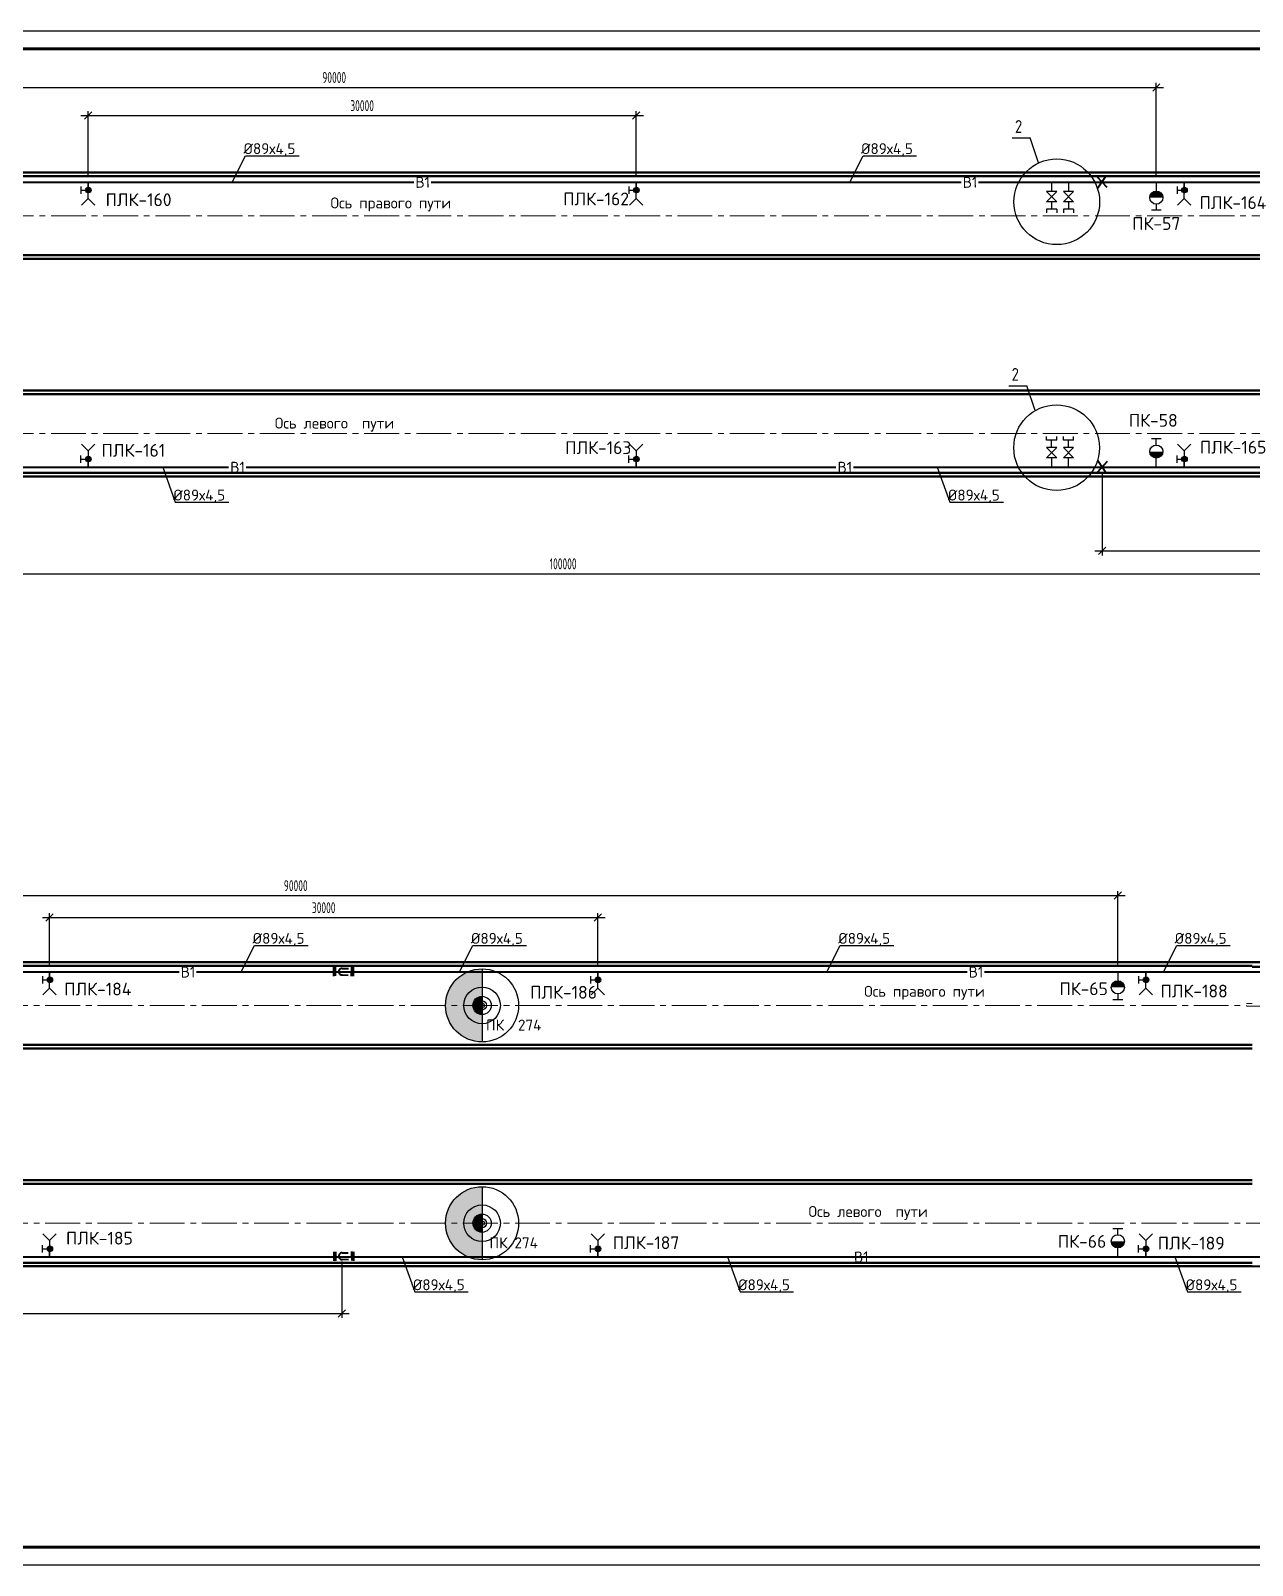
# Paper-space layout 'л2-л8' of a CAD drawing. Header units: millimetres. Extents: x 10032 to 18918, y -3051 to 627.
# Drawn here: x 10643.6 to 10977.9, y -3050.7 to -2630.7 of the extents above; entities that cross this region are included whole.
import ezdxf

# ---------------------------------------------------------------- set-up
doc = ezdxf.new("R2010")
doc.units = ezdxf.units.MM
doc.header["$LTSCALE"] = 0.5
doc.linetypes.add('CENTER2', pattern=[28.575, 19.05, -3.175, 3.175, -3.175])
for name, color, linetype in [('0 @ 1', 7, 'Continuous'), ('1_NADPIS', 7, 'Continuous'), ('3_Текст', 7, 'Continuous'), ('FORMAT', 7, 'Continuous'), ('ВК_надписи', 7, 'Continuous'), ('ВК_сети', 4, 'Continuous'), ('ГТ_ПК', 2, 'Continuous'), ('ГТ_ПК @ 0.25', 2, 'Continuous'), ('ГТ_ПК @ 0.5', 2, 'Continuous'), ('ГТ_ПК @ 1', 2, 'Continuous'), ('ГТ_ПК @ 2', 2, 'Continuous'), ('ГТ_ПК @ 4', 2, 'Continuous')]:
    doc.layers.add(name, color=color, linetype=linetype)
for name, color, linetype, lineweight in [('1_PK500', 5, 'Continuous', 35), ('А_Конструкции', 4, 'Continuous', 50), ('АР_Оси', 242, 'CENTER2', 18)]:
    doc.layers.add(name, color=color, linetype=linetype, lineweight=lineweight)
doc.styles.add('RS-3-08', font='romans.shx', dxfattribs={"width": 0.8, "height": 3})
doc.styles.add('RS-30-06', font='romans.shx', dxfattribs={"width": 0.6, "height": 3})
doc.styles.add('Стандарт ММП', font='isocpeur.ttf')
doc.dimstyles.new('M200$0', dxfattribs={"dimscale": 0, "dimtxt": 3, "dimasz": 2, "dimexe": 1.2, "dimexo": 1.5, "dimgap": 1.2, "dimtad": 1, "dimdec": 0, "dimlfac": 200, "dimrnd": 1, "dimzin": 0, "dimdsep": 46, "dimtxsty": 'RS-30-06', "dimblk1": 'OBLIQUE', "dimblk2": 'OBLIQUE', "dimsah": 1, "dimcen": 2.5, "dimdle": 2, "dimclrt": 9, "dimadec": 0, "dimazin": 0, "dimtfac": 1, "dimtdec": 0, "dimtmove": 2, "dimatfit": 3, "dimldrblk": 'OBLIQUE', "dimfxl": 1.2, "dimtolj": 1, "dimtzin": 0, "dimarcsym": 0})

# ---------------------------------------------------------------- blocks, each defined once
blk = doc.blocks.new('ПК')
at = {"layer": 'ГТ_ПК'}
blk.add_hatch(color=0, dxfattribs=at).paths.add_polyline_path([(0, -2.5, 0.414214), (2.5, 0, 0.414214), (0, 2.5)])
at = {"layer": 'ГТ_ПК', "color": 0}
blk.add_line((0, -2.5), (0, 2.5), dxfattribs=at)
blk.add_circle((0, 0), 2.5, dxfattribs=at)
blk = doc.blocks.new('*U518')
at = {"layer": 'ГТ_ПК @ 0.25', "extrusion": (9.32183e-09, 7.72587e-22, 1), "xscale": 0.2500000000000059, "yscale": 0.2500000000000053, "zscale": 0.2500000000000053, "rotation": 180}
blk.add_blockref('ПК', (10767.13, -2897.44, 0), dxfattribs=at)
at = {"layer": 'ГТ_ПК @ 0.5', "extrusion": (9.32183e-09, 7.72587e-22, 1), "xscale": 0.5000000000000185, "yscale": 0.5000000000000173, "zscale": 0.5000000000000173, "rotation": 180}
blk.add_blockref('ПК', (10767.13, -2897.44, 0), dxfattribs=at)
at = {"layer": 'ГТ_ПК @ 1', "extrusion": (9.32183e-09, 7.72587e-22, 1), "rotation": 179.9999999999641}
blk.add_blockref('ПК', (10767.13, -2897.44, 0), dxfattribs=at)
at = {"layer": 'ГТ_ПК @ 2', "extrusion": (9.32183e-09, 7.72587e-22, 1), "xscale": 2.000000000000074, "yscale": 2.000000000000069, "zscale": 2.000000000000069, "rotation": 180}
blk.add_blockref('ПК', (10767.13, -2897.44, 0), dxfattribs=at)
at = {"layer": 'ГТ_ПК @ 4', "extrusion": (9.32183e-09, 7.72587e-22, 1), "xscale": 4.000000000000095, "yscale": 4.000000000000085, "zscale": 4.000000000000085, "rotation": 180}
blk.add_blockref('ПК', (10767.13, -2897.44, 0), dxfattribs=at)
blk = doc.blocks.new('*U520')
at = {"layer": 'ГТ_ПК @ 0.25', "extrusion": (9.32183e-09, 7.72587e-22, 1), "xscale": 0.2500000000000059, "yscale": 0.2500000000000053, "zscale": 0.2500000000000053, "rotation": 180}
blk.add_blockref('ПК', (10767.13, -2957.04, 0), dxfattribs=at)
at = {"layer": 'ГТ_ПК @ 0.5', "extrusion": (9.32183e-09, 7.72587e-22, 1), "xscale": 0.5000000000000185, "yscale": 0.5000000000000173, "zscale": 0.5000000000000173, "rotation": 180}
blk.add_blockref('ПК', (10767.13, -2957.04, 0), dxfattribs=at)
at = {"layer": 'ГТ_ПК @ 1', "extrusion": (9.32183e-09, 7.72587e-22, 1), "rotation": 179.9999999999641}
blk.add_blockref('ПК', (10767.13, -2957.04, 0), dxfattribs=at)
at = {"layer": 'ГТ_ПК @ 2', "extrusion": (9.32183e-09, 7.72587e-22, 1), "xscale": 2.000000000000074, "yscale": 2.000000000000069, "zscale": 2.000000000000069, "rotation": 180}
blk.add_blockref('ПК', (10767.13, -2957.04, 0), dxfattribs=at)
at = {"layer": 'ГТ_ПК @ 4', "extrusion": (9.32183e-09, 7.72587e-22, 1), "xscale": 4.000000000000095, "yscale": 4.000000000000085, "zscale": 4.000000000000085, "rotation": 180}
blk.add_blockref('ПК', (10767.13, -2957.04, 0), dxfattribs=at)
blk = doc.blocks.new('*U441')
at = {"layer": 'FORMAT', "color": 7, "lineweight": 25}
blk.add_lwpolyline([(0, 0), (0, 420), (2080, 420), (2080, 0), (0, 0)], dxfattribs=at)
at = {"layer": 'FORMAT', "color": 7, "lineweight": 60}
blk.add_lwpolyline([(20, 5), (20, 415), (2075, 415), (2075, 5), (20, 5)], dxfattribs=at)
blk = doc.blocks.new('_Oblique')
at = {"linetype": 'ByBlock', "lineweight": 30}
blk.add_line((-0.5, -0.5), (0.5, 0.5), dxfattribs=at)
blk = doc.blocks.new('*D148')
at = {"color": 0, "lineweight": -2}
for p, q in [((10501.65, -2670.62), (10501.65, -2644.98)), ((10951.65, -2670.62), (10951.65, -2644.98)), ((10499.65, -2646.18), (10953.65, -2646.18))]:
    blk.add_line(p, q, dxfattribs=at)
at = {"layer": 'Defpoints', "color": 0, "linetype": 'Continuous', "lineweight": 30}
for p in [(10951.65, -2646.18), (10501.65, -2672.12, 0), (10951.65, -2672.12, 0)]:
    blk.add_point(p, dxfattribs=at)
at = {"color": 0, "linetype": 'Continuous', "lineweight": -2, "xscale": 2, "yscale": 2, "zscale": 2, "rotation": 180}
blk.add_blockref('_Oblique', (10501.65, -2646.18), dxfattribs=at)
at = {"color": 0, "linetype": 'Continuous', "lineweight": -2, "xscale": 2, "yscale": 2, "zscale": 2}
blk.add_blockref('_Oblique', (10951.65, -2646.18), dxfattribs=at)
at = {"color": 9, "linetype": 'Continuous', "lineweight": 30, "insert": (10726.65, -2643.48), "char_height": 3, "attachment_point": 5, "style": 'RS-30-06'}
blk.add_mtext('\\A1;90000', dxfattribs=at)
blk = doc.blocks.new('*D149')
at = {"color": 0, "lineweight": -2}
for p, q in [((10657.3, -2653.88), (10811.3, -2653.88)), ((10659.3, -2670.62), (10659.3, -2652.68)), ((10809.3, -2670.62), (10809.3, -2652.68))]:
    blk.add_line(p, q, dxfattribs=at)
at = {"layer": 'Defpoints', "color": 0, "linetype": 'Continuous', "lineweight": 30}
for p in [(10809.3, -2653.88), (10659.3, -2672.12), (10809.3, -2672.12)]:
    blk.add_point(p, dxfattribs=at)
at = {"color": 0, "linetype": 'Continuous', "lineweight": -2, "xscale": 2, "yscale": 2, "zscale": 2, "rotation": 180}
blk.add_blockref('_Oblique', (10659.3, -2653.88), dxfattribs=at)
at = {"color": 0, "linetype": 'Continuous', "lineweight": -2, "xscale": 2, "yscale": 2, "zscale": 2}
blk.add_blockref('_Oblique', (10809.3, -2653.88), dxfattribs=at)
at = {"color": 9, "linetype": 'Continuous', "lineweight": 30, "insert": (10734.3, -2651.18), "char_height": 3, "attachment_point": 5, "style": 'RS-30-06'}
blk.add_mtext('\\A1;30000', dxfattribs=at)
blk = doc.blocks.new('*D150')
at = {"color": 0, "lineweight": -2}
for p, q in [((10539.3, -2751.66), (10539.3, -2780.48)), ((11039.3, -2751.66), (11039.3, -2780.48)), ((10537.3, -2779.28), (11041.3, -2779.28))]:
    blk.add_line(p, q, dxfattribs=at)
at = {"layer": 'Defpoints', "color": 0, "linetype": 'Continuous', "lineweight": 30}
for p in [(10539.3, -2750.16, 0), (11039.3, -2750.16, 0), (11039.3, -2779.28)]:
    blk.add_point(p, dxfattribs=at)
at = {"color": 0, "linetype": 'Continuous', "lineweight": -2, "xscale": 2, "yscale": 2, "zscale": 2, "rotation": 180}
blk.add_blockref('_Oblique', (10539.3, -2779.28), dxfattribs=at)
at = {"color": 0, "linetype": 'Continuous', "lineweight": -2, "xscale": 2, "yscale": 2, "zscale": 2}
blk.add_blockref('_Oblique', (11039.3, -2779.28), dxfattribs=at)
at = {"color": 9, "linetype": 'Continuous', "lineweight": 30, "insert": (10789.3, -2776.58), "char_height": 3, "attachment_point": 5, "style": 'RS-30-06'}
blk.add_mtext('\\A1;100000', dxfattribs=at)
blk = doc.blocks.new('*D151')
at = {"color": 0, "lineweight": -2}
for p, q in [((10936.8, -2751.6), (10936.8, -2774.26)), ((11436.8, -2751.6), (11436.8, -2774.26)), ((10934.8, -2773.06), (11438.8, -2773.06))]:
    blk.add_line(p, q, dxfattribs=at)
at = {"layer": 'Defpoints', "color": 0, "linetype": 'Continuous', "lineweight": 30}
for p in [(10936.8, -2750.1, 0), (11436.8, -2750.1, 0), (11436.8, -2773.06)]:
    blk.add_point(p, dxfattribs=at)
at = {"color": 0, "linetype": 'Continuous', "lineweight": -2, "xscale": 2, "yscale": 2, "zscale": 2, "rotation": 180}
blk.add_blockref('_Oblique', (10936.8, -2773.06), dxfattribs=at)
at = {"color": 0, "linetype": 'Continuous', "lineweight": -2, "xscale": 2, "yscale": 2, "zscale": 2}
blk.add_blockref('_Oblique', (11436.8, -2773.06), dxfattribs=at)
at = {"color": 9, "linetype": 'Continuous', "lineweight": 30, "insert": (11186.8, -2770.36), "char_height": 3, "attachment_point": 5, "style": 'RS-30-06'}
blk.add_mtext('\\A1;100000', dxfattribs=at)
blk = doc.blocks.new('*D152')
at = {"color": 0, "lineweight": -2}
for p, q in [((10489.13, -2867.35), (10943.13, -2867.35)), ((10491.13, -2886.75), (10491.13, -2866.15)), ((10941.13, -2886.75), (10941.13, -2866.15))]:
    blk.add_line(p, q, dxfattribs=at)
at = {"layer": 'Defpoints', "color": 0, "linetype": 'Continuous', "lineweight": 30}
for p in [(10941.13, -2867.35), (10491.13, -2888.25, 0), (10941.13, -2888.25, 0)]:
    blk.add_point(p, dxfattribs=at)
at = {"color": 0, "linetype": 'Continuous', "lineweight": -2, "xscale": 2, "yscale": 2, "zscale": 2, "rotation": 180}
blk.add_blockref('_Oblique', (10491.13, -2867.35), dxfattribs=at)
at = {"color": 0, "linetype": 'Continuous', "lineweight": -2, "xscale": 2, "yscale": 2, "zscale": 2}
blk.add_blockref('_Oblique', (10941.13, -2867.35), dxfattribs=at)
at = {"color": 9, "linetype": 'Continuous', "lineweight": 30, "insert": (10716.13, -2864.65), "char_height": 3, "attachment_point": 5, "style": 'RS-30-06'}
blk.add_mtext('\\A1;90000', dxfattribs=at)
blk = doc.blocks.new('*D153')
at = {"color": 0, "lineweight": -2}
for p, q in [((10648.78, -2886.75), (10648.78, -2872.19)), ((10798.78, -2886.75), (10798.78, -2872.19)), ((10646.78, -2873.39), (10800.78, -2873.39))]:
    blk.add_line(p, q, dxfattribs=at)
at = {"layer": 'Defpoints', "color": 0, "linetype": 'Continuous', "lineweight": 30}
for p in [(10798.78, -2873.39), (10648.78, -2888.25, 0), (10798.78, -2888.25, 0)]:
    blk.add_point(p, dxfattribs=at)
at = {"color": 0, "linetype": 'Continuous', "lineweight": -2, "xscale": 2, "yscale": 2, "zscale": 2, "rotation": 180}
blk.add_blockref('_Oblique', (10648.78, -2873.39), dxfattribs=at)
at = {"color": 0, "linetype": 'Continuous', "lineweight": -2, "xscale": 2, "yscale": 2, "zscale": 2}
blk.add_blockref('_Oblique', (10798.78, -2873.39), dxfattribs=at)
at = {"color": 9, "linetype": 'Continuous', "lineweight": 30, "insert": (10723.78, -2870.69), "char_height": 3, "attachment_point": 5, "style": 'RS-30-06'}
blk.add_mtext('\\A1;30000', dxfattribs=at)
blk = doc.blocks.new('*D155')
at = {"color": 0, "lineweight": -2}
for p, q in [((10228.78, -2967.59), (10228.78, -2982.98)), ((10728.78, -2967.55), (10728.78, -2982.98)), ((10226.78, -2981.78), (10730.78, -2981.78))]:
    blk.add_line(p, q, dxfattribs=at)
at = {"layer": 'Defpoints', "color": 0, "linetype": 'Continuous', "lineweight": 30}
for p in [(10228.78, -2966.09, 0), (10728.78, -2966.05, 0), (10728.78, -2981.78)]:
    blk.add_point(p, dxfattribs=at)
at = {"color": 0, "linetype": 'Continuous', "lineweight": -2, "xscale": 2, "yscale": 2, "zscale": 2, "rotation": 180}
blk.add_blockref('_Oblique', (10228.78, -2981.78), dxfattribs=at)
at = {"color": 0, "linetype": 'Continuous', "lineweight": -2, "xscale": 2, "yscale": 2, "zscale": 2}
blk.add_blockref('_Oblique', (10728.78, -2981.78), dxfattribs=at)
at = {"color": 9, "linetype": 'Continuous', "lineweight": 30, "insert": (10478.78, -2979.08), "char_height": 3, "attachment_point": 5, "style": 'RS-30-06'}
blk.add_mtext('\\A1;100000', dxfattribs=at)

psp = doc.layouts.new('л2-л8')

# ---------------------------------------------------------------- hatches: boundary and pattern name
at = {"layer": 'ВК_сети', "ltscale": 0.5}
h = psp.add_hatch(color=5, dxfattribs=at)
h.paths.add_polyline_path([(10660.1121, -2674.3, 0.41421356), (10659.3621, -2673.55), (10659.3621, -2674.3)])
h.paths.add_polyline_path([(10660.1121, -2674.3), (10659.3621, -2674.3), (10659.3621, -2675.05, 0.41421356)])
h.paths.add_polyline_path([(10659.3621, -2674.3), (10659.3621, -2673.55, 0.58408052), (10658.7203, -2674.688)])
h.paths.add_polyline_path([(10659.3621, -2675.05), (10659.3621, -2674.3), (10658.7203, -2674.688, 0.26256208)])
h = psp.add_hatch(color=5, dxfattribs=at)
h.paths.add_polyline_path([(10810.1121, -2674.3, 0.41421356), (10809.3621, -2673.55), (10809.3621, -2674.3)])
h.paths.add_polyline_path([(10810.1121, -2674.3), (10809.3621, -2674.3), (10809.3621, -2675.05, 0.41421356)])
h.paths.add_polyline_path([(10809.3621, -2674.3), (10809.3621, -2673.55, 0.58408052), (10808.7203, -2674.688)])
h.paths.add_polyline_path([(10809.3621, -2675.05), (10809.3621, -2674.3), (10808.7203, -2674.688, 0.26256208)])
h = psp.add_hatch(color=1, dxfattribs=at)
h.paths.add_polyline_path([(10949.8505, -2676.3589), (10953.4505, -2676.3589, 0.09159777), (10953.3317, -2675.7158), (10949.9693, -2675.7158, 0.09159777)])
h.paths.add_polyline_path([(10949.9693, -2675.7158), (10953.3317, -2675.7158, 0.68812614)])
h = psp.add_hatch(color=1, dxfattribs=at)
h.paths.add_polyline_path([(10949.8505, -2676.3589), (10953.4505, -2676.3589, 0.09159777), (10953.3317, -2675.7158), (10949.9693, -2675.7158, 0.09159777)])
h.paths.add_polyline_path([(10949.9693, -2675.7158), (10953.3317, -2675.7158, 0.68812614)])
h = psp.add_hatch(color=5, dxfattribs=at)
h.paths.add_polyline_path([(10960.1121, -2674.3, 0.41421356), (10959.3621, -2673.55), (10959.3621, -2674.3)])
h.paths.add_polyline_path([(10960.1121, -2674.3), (10959.3621, -2674.3), (10959.3621, -2675.05, 0.41421356)])
h.paths.add_polyline_path([(10959.3621, -2674.3), (10959.3621, -2673.55, 0.58408052), (10958.7203, -2674.688)])
h.paths.add_polyline_path([(10959.3621, -2675.05), (10959.3621, -2674.3), (10958.7203, -2674.688, 0.26256208)])
h = psp.add_hatch(color=1, dxfattribs=at)
h.paths.add_polyline_path([(10949.8505, -2745.8643), (10953.4505, -2745.8643, -0.09159777), (10953.3317, -2746.5074), (10949.9693, -2746.5074, -0.09159777)])
h.paths.add_polyline_path([(10949.9693, -2746.5074), (10953.3317, -2746.5074, -0.68812614)])
h = psp.add_hatch(color=1, dxfattribs=at)
h.paths.add_polyline_path([(10949.8505, -2745.8643), (10953.4505, -2745.8643, -0.09159777), (10953.3317, -2746.5074), (10949.9693, -2746.5074, -0.09159777)])
h.paths.add_polyline_path([(10949.9693, -2746.5074), (10953.3317, -2746.5074, -0.68812614)])
h = psp.add_hatch(color=5, dxfattribs=at)
h.paths.add_polyline_path([(10660.1121, -2747.9232, -0.41421356), (10659.3621, -2748.6732), (10659.3621, -2747.9232)])
h.paths.add_polyline_path([(10660.1121, -2747.9232), (10659.3621, -2747.9232), (10659.3621, -2747.1732, -0.41421356)])
h.paths.add_polyline_path([(10659.3621, -2747.9232), (10659.3621, -2748.6732, -0.58408052), (10658.7203, -2747.5352)])
h.paths.add_polyline_path([(10659.3621, -2747.1732), (10659.3621, -2747.9232), (10658.7203, -2747.5352, -0.26256208)])
h = psp.add_hatch(color=5, dxfattribs=at)
h.paths.add_polyline_path([(10810.1121, -2747.9232, -0.41421356), (10809.3621, -2748.6732), (10809.3621, -2747.9232)])
h.paths.add_polyline_path([(10810.1121, -2747.9232), (10809.3621, -2747.9232), (10809.3621, -2747.1732, -0.41421356)])
h.paths.add_polyline_path([(10809.3621, -2747.9232), (10809.3621, -2748.6732, -0.58408052), (10808.7203, -2747.5352)])
h.paths.add_polyline_path([(10809.3621, -2747.1732), (10809.3621, -2747.9232), (10808.7203, -2747.5352, -0.26256208)])
h = psp.add_hatch(color=5, dxfattribs=at)
h.paths.add_polyline_path([(10960.1121, -2747.9232, -0.41421356), (10959.3621, -2748.6732), (10959.3621, -2747.9232)])
h.paths.add_polyline_path([(10960.1121, -2747.9232), (10959.3621, -2747.9232), (10959.3621, -2747.1732, -0.41421356)])
h.paths.add_polyline_path([(10959.3621, -2747.9232), (10959.3621, -2748.6732, -0.58408052), (10958.7203, -2747.5352)])
h.paths.add_polyline_path([(10959.3621, -2747.1732), (10959.3621, -2747.9232), (10958.7203, -2747.5352, -0.26256208)])
h = psp.add_hatch(color=5, dxfattribs=at)
h.paths.add_polyline_path([(10649.5921, -2890.4304, 0.41421356), (10648.8421, -2889.6804), (10648.8421, -2890.4304)])
h.paths.add_polyline_path([(10649.5921, -2890.4304), (10648.8421, -2890.4304), (10648.8421, -2891.1804, 0.41421356)])
h.paths.add_polyline_path([(10648.8421, -2890.4304), (10648.8421, -2889.6804, 0.58408052), (10648.2003, -2890.8184)])
h.paths.add_polyline_path([(10648.8421, -2891.1804), (10648.8421, -2890.4304), (10648.2003, -2890.8184, 0.26256208)])
h = psp.add_hatch(color=5, dxfattribs=at)
h.paths.add_polyline_path([(10799.5921, -2890.4304, 0.41421356), (10798.8421, -2889.6804), (10798.8421, -2890.4304)])
h.paths.add_polyline_path([(10799.5921, -2890.4304), (10798.8421, -2890.4304), (10798.8421, -2891.1804, 0.41421356)])
h.paths.add_polyline_path([(10798.8421, -2890.4304), (10798.8421, -2889.6804, 0.58408052), (10798.2003, -2890.8184)])
h.paths.add_polyline_path([(10798.8421, -2891.1804), (10798.8421, -2890.4304), (10798.2003, -2890.8184, 0.26256208)])
h = psp.add_hatch(color=1, dxfattribs=at)
h.paths.add_polyline_path([(10939.3305, -2892.4894), (10942.9305, -2892.4894, 0.09159777), (10942.8117, -2891.8462), (10939.4493, -2891.8462, 0.09159777)])
h.paths.add_polyline_path([(10939.4493, -2891.8462), (10942.8117, -2891.8462, 0.68812614)])
h = psp.add_hatch(color=1, dxfattribs=at)
h.paths.add_polyline_path([(10939.3305, -2892.4894), (10942.9305, -2892.4894, 0.09159777), (10942.8117, -2891.8462), (10939.4493, -2891.8462, 0.09159777)])
h.paths.add_polyline_path([(10939.4493, -2891.8462), (10942.8117, -2891.8462, 0.68812614)])
h = psp.add_hatch(color=5, dxfattribs=at)
h.paths.add_polyline_path([(10949.5921, -2890.4304, 0.41421356), (10948.8421, -2889.6804), (10948.8421, -2890.4304)])
h.paths.add_polyline_path([(10949.5921, -2890.4304), (10948.8421, -2890.4304), (10948.8421, -2891.1804, 0.41421356)])
h.paths.add_polyline_path([(10948.8421, -2890.4304), (10948.8421, -2889.6804, 0.58408052), (10948.2003, -2890.8184)])
h.paths.add_polyline_path([(10948.8421, -2891.1804), (10948.8421, -2890.4304), (10948.2003, -2890.8184, 0.26256208)])
h = psp.add_hatch(color=5, dxfattribs=at)
h.paths.add_polyline_path([(10649.5921, -2964.0537, -0.41421356), (10648.8421, -2964.8037), (10648.8421, -2964.0537)])
h.paths.add_polyline_path([(10649.5921, -2964.0537), (10648.8421, -2964.0537), (10648.8421, -2963.3037, -0.41421356)])
h.paths.add_polyline_path([(10648.8421, -2964.0537), (10648.8421, -2964.8037, -0.58408052), (10648.2003, -2963.6657)])
h.paths.add_polyline_path([(10648.8421, -2963.3037), (10648.8421, -2964.0537), (10648.2003, -2963.6657, -0.26256208)])
h = psp.add_hatch(color=5, dxfattribs=at)
h.paths.add_polyline_path([(10799.5921, -2964.0537, -0.41421356), (10798.8421, -2964.8037), (10798.8421, -2964.0537)])
h.paths.add_polyline_path([(10799.5921, -2964.0537), (10798.8421, -2964.0537), (10798.8421, -2963.3037, -0.41421356)])
h.paths.add_polyline_path([(10798.8421, -2964.0537), (10798.8421, -2964.8037, -0.58408052), (10798.2003, -2963.6657)])
h.paths.add_polyline_path([(10798.8421, -2963.3037), (10798.8421, -2964.0537), (10798.2003, -2963.6657, -0.26256208)])
h = psp.add_hatch(color=1, dxfattribs=at)
h.paths.add_polyline_path([(10939.3305, -2961.9947), (10942.9305, -2961.9947, -0.09159777), (10942.8117, -2962.6379), (10939.4493, -2962.6379, -0.09159777)])
h.paths.add_polyline_path([(10939.4493, -2962.6379), (10942.8117, -2962.6379, -0.68812614)])
h = psp.add_hatch(color=1, dxfattribs=at)
h.paths.add_polyline_path([(10939.3305, -2961.9947), (10942.9305, -2961.9947, -0.09159777), (10942.8117, -2962.6379), (10939.4493, -2962.6379, -0.09159777)])
h.paths.add_polyline_path([(10939.4493, -2962.6379), (10942.8117, -2962.6379, -0.68812614)])
h = psp.add_hatch(color=5, dxfattribs=at)
h.paths.add_polyline_path([(10949.5921, -2964.0537, -0.41421356), (10948.8421, -2964.8037), (10948.8421, -2964.0537)])
h.paths.add_polyline_path([(10949.5921, -2964.0537), (10948.8421, -2964.0537), (10948.8421, -2963.3037, -0.41421356)])
h.paths.add_polyline_path([(10948.8421, -2964.0537), (10948.8421, -2964.8037, -0.58408052), (10948.2003, -2963.6657)])
h.paths.add_polyline_path([(10948.8421, -2963.3037), (10948.8421, -2964.0537), (10948.2003, -2963.6657, -0.26256208)])

# ---------------------------------------------------------------- linework, layer by layer
at = {"layer": 'А_Конструкции'}
for p, q in [((10077.6505, -2669.5116), (11406.7262, -2669.5116)), ((10077.6505, -2670.5116), (11406.7262, -2670.5116)), ((10077.6505, -2692.1116), (11406.7262, -2692.1116)), ((10077.6505, -2693.1116), (11406.7262, -2693.1116)), ((10077.6505, -2729.1116), (11406.7262, -2729.1116)), ((10077.6505, -2730.1116), (11406.7262, -2730.1116)), ((10077.6505, -2751.7116), (11406.7262, -2751.7116)), ((10077.6505, -2752.7116), (11406.7262, -2752.7116)), ((10077.6505, -2885.642), (10977.9169, -2885.642)), ((10077.6505, -2886.642), (10977.9169, -2886.642)), ((11475.769, -2885.642), (10977.9169, -2885.642)), ((11475.769, -2886.842), (10977.9169, -2886.842)), ((10077.6505, -2908.242), (10977.9169, -2908.242)), ((10077.6505, -2909.242), (10977.9169, -2909.242)), ((10077.6505, -2945.242), (10977.9169, -2945.242)), ((10077.6505, -2946.242), (10977.9169, -2946.242)), ((10077.6505, -2967.842), (10977.9169, -2967.842)), ((10077.6505, -2968.842), (10977.9169, -2968.842)), ((11475.769, -2969.042), (10977.9169, -2968.842))]:
    psp.add_line(p, q, dxfattribs=at)
at = {"layer": 'АР_Оси', "color": 7}
for p, q in [((10077.6505, -2681.3116), (11405.1697, -2681.3116)), ((10077.6505, -2740.9116), (11405.1697, -2740.9116)), ((10076.0952, -2897.4421), (10976.3604, -2897.4421)), ((10976.3604, -2896.9277), (10977.9169, -2896.9277)), ((10976.3604, -2897.642), (11475.769, -2897.642)), ((10076.0952, -2957.0421), (10976.3604, -2957.0421)), ((10976.3604, -2957.042), (11475.769, -2957.042))]:
    psp.add_line(p, q, dxfattribs=at)
at = {"layer": 'ВК_надписи', "color": 2, "ltscale": 0.5}
for p, q in [((10912.1587, -2660.0244, -5.1623), (10917.0988, -2660.0244, -5.1623)), ((10919.3888, -2666.8189, -5.1623), (10917.0988, -2660.0244, -5.1623)), ((10911.2424, -2727.8654, 0), (10916.1825, -2727.8654, 0)), ((10918.4725, -2734.6599, 0), (10916.1825, -2727.8654, 0))]:
    psp.add_line(p, q, dxfattribs=at)
at = {"layer": 'ВК_надписи'}
for p, q in [((10698.7265, -2672.12, 0), (10702.3862, -2664.9223, 0)), ((10702.3862, -2664.9223, 0), (10717.0257, -2664.9223, 0)), ((10867.7248, -2672.12, 0), (10871.3846, -2664.9223, 0)), ((10871.3846, -2664.9223, 0), (10886.024, -2664.9223, 0)), ((10679.7189, -2750.1031, 0), (10683.1712, -2759.7343, 0)), ((10891.7059, -2750.1031, 0), (10895.1582, -2759.7343, 0)), ((10683.1712, -2759.7343, 0), (10697.8107, -2759.7343, 0)), ((10895.1582, -2759.7343, 0), (10909.7977, -2759.7343, 0)), ((10701.2236, -2888.2505, 0), (10704.8834, -2881.0528, 0)), ((10704.8834, -2881.0528, 0), (10719.5228, -2881.0528, 0)), ((10760.9701, -2888.2505, 0), (10764.6298, -2881.0528, 0)), ((10764.6298, -2881.0528, 0), (10779.2693, -2881.0528, 0)), ((10861.4939, -2888.2505, 0), (10865.1537, -2881.0528, 0)), ((10865.1537, -2881.0528, 0), (10879.7931, -2881.0528, 0)), ((10953.5714, -2888.2505, 0), (10957.2311, -2881.0528, 0)), ((10957.2311, -2881.0528, 0), (10971.8706, -2881.0528, 0)), ((10745.2711, -2966.2337, 0), (10748.7234, -2975.8648, 0)), ((10834.2845, -2966.2337, 0), (10837.7368, -2975.8648, 0)), ((10956.7521, -2966.2337, 0), (10960.2044, -2975.8648, 0)), ((10748.7234, -2975.8648, 0), (10763.3628, -2975.8648, 0)), ((10837.7368, -2975.8648, 0), (10852.3763, -2975.8648, 0)), ((10960.2044, -2975.8648, 0), (10974.8439, -2975.8648, 0))]:
    psp.add_line(p, q, dxfattribs=at)
at = {"layer": 'ВК_сети', "color": 5, "lineweight": 40, "ltscale": 0.5}
for p, q in [((10938.1786, -2673.6158, 0), (10935.4224, -2670.6242, 0)), ((10937.9341, -2670.4314, 0), (10935.6669, -2673.8086, 0)), ((10938.1786, -2748.6073, 0), (10935.4224, -2751.5989, 0)), ((10937.9341, -2751.7918, 0), (10935.6669, -2748.4145, 0)), ((10726.5168, -2889.408, 0), (10726.5473, -2886.9254, 0)), ((10727.0132, -2889.3479, 0), (10727.0437, -2886.8654, 0)), ((10728.8363, -2889.0925, 0), (10730.5072, -2889.113, 0)), ((10728.8583, -2887.2976, 0), (10730.5292, -2887.3181, 0)), ((10731.4164, -2889.468, 0), (10731.4469, -2886.9855, 0)), ((10731.9128, -2889.408, 0), (10731.9432, -2886.9254, 0)), ((10726.5168, -2964.8323, 0), (10726.5473, -2967.3148, 0)), ((10727.0132, -2964.8923, 0), (10727.0437, -2967.3748, 0)), ((10728.8363, -2965.1477, 0), (10730.5072, -2965.1272, 0)), ((10731.4164, -2964.7722, 0), (10731.4469, -2967.2547, 0)), ((10731.9128, -2964.8323, 0), (10731.9432, -2967.3148, 0)), ((10728.8583, -2966.9426, 0), (10730.5292, -2966.9221, 0))]:
    psp.add_line(p, q, dxfattribs=at)
at = {"layer": 'ВК_сети', "color": 5, "ltscale": 0.5}
for p, q in [((10657.3325, -2673.2683, 0), (10657.3325, -2675.3301)), ((10657.3325, -2674.2992, 0), (10659.3621, -2674.2992, 0)), ((10659.3005, -2676.5588, 0), (10659.3005, -2672.12)), ((10807.3325, -2673.2683, 0), (10807.3325, -2675.3301)), ((10807.3325, -2674.2992, 0), (10809.3621, -2674.2992, 0)), ((10809.3005, -2676.5588, 0), (10809.3005, -2672.12)), ((10957.3325, -2673.2683, 0), (10957.3325, -2675.3301)), ((10957.3325, -2674.2992, 0), (10959.3621, -2674.2992, 0)), ((10959.3005, -2676.5588, 0), (10959.3005, -2672.12)), ((10659.3005, -2676.5588), (10657.4763, -2678.3829)), ((10659.3005, -2676.5588), (10661.1247, -2678.3829)), ((10809.3005, -2676.5588), (10807.4763, -2678.3829)), ((10809.3005, -2676.5588), (10811.1247, -2678.3829)), ((10959.3005, -2676.5588), (10957.4763, -2678.3829)), ((10959.3005, -2676.5588), (10961.1247, -2678.3829)), ((10659.3005, -2745.6644), (10657.4763, -2743.8402)), ((10659.3005, -2745.6644), (10661.1247, -2743.8402)), ((10659.3005, -2745.6644, 0), (10659.3005, -2750.1031)), ((10809.3005, -2745.6644), (10807.4763, -2743.8402)), ((10809.3005, -2745.6644), (10811.1247, -2743.8402)), ((10809.3005, -2745.6644, 0), (10809.3005, -2750.1031)), ((10959.3005, -2745.6644), (10957.4763, -2743.8402)), ((10959.3005, -2745.6644), (10961.1247, -2743.8402)), ((10959.3005, -2745.6644, 0), (10959.3005, -2750.1031)), ((10657.3325, -2748.9548, 0), (10657.3325, -2746.893)), ((10657.3325, -2747.9239, 0), (10659.3621, -2747.9239, 0)), ((10807.3325, -2748.9548, 0), (10807.3325, -2746.893)), ((10807.3325, -2747.9239, 0), (10809.3621, -2747.9239, 0)), ((10957.3325, -2748.9548, 0), (10957.3325, -2746.893)), ((10957.3325, -2747.9239, 0), (10959.3621, -2747.9239, 0)), ((10646.8125, -2889.3988, 0), (10646.8125, -2891.4606, 0)), ((10648.7805, -2892.6892, 0), (10648.7805, -2888.2505, 0)), ((10796.8125, -2889.3988, 0), (10796.8125, -2891.4606, 0)), ((10798.7805, -2892.6892, 0), (10798.7805, -2888.2505, 0)), ((10946.8125, -2889.3988, 0), (10946.8125, -2891.4606, 0)), ((10948.7805, -2892.6892, 0), (10948.7805, -2888.2505, 0)), ((10646.8125, -2890.4297, 0), (10648.8421, -2890.4297, 0)), ((10648.7805, -2892.6892, 0), (10646.9563, -2894.5134, 0)), ((10648.7805, -2892.6892, 0), (10650.6047, -2894.5134, 0)), ((10796.8125, -2890.4297, 0), (10798.8421, -2890.4297, 0)), ((10798.7805, -2892.6892, 0), (10796.9563, -2894.5134, 0)), ((10798.7805, -2892.6892, 0), (10800.6047, -2894.5134, 0)), ((10946.8125, -2890.4297, 0), (10948.8421, -2890.4297, 0)), ((10948.7805, -2892.6892, 0), (10946.9563, -2894.5134, 0)), ((10948.7805, -2892.6892, 0), (10950.6047, -2894.5134, 0)), ((10648.7805, -2961.7949, 0), (10646.9563, -2959.9707, 0)), ((10648.7805, -2961.7949, 0), (10650.6047, -2959.9707, 0)), ((10798.7805, -2961.7949, 0), (10796.9563, -2959.9707, 0)), ((10798.7805, -2961.7949, 0), (10800.6047, -2959.9707, 0)), ((10948.7805, -2961.7949, 0), (10946.9563, -2959.9707, 0)), ((10948.7805, -2961.7949, 0), (10950.6047, -2959.9707, 0)), ((10646.8125, -2965.0853, 0), (10646.8125, -2963.0235, 0)), ((10646.8125, -2964.0544, 0), (10648.8421, -2964.0544, 0)), ((10648.7805, -2961.7949, 0), (10648.7805, -2966.2336, 0)), ((10796.8125, -2965.0853, 0), (10796.8125, -2963.0235, 0)), ((10796.8125, -2964.0544, 0), (10798.8421, -2964.0544, 0)), ((10798.7805, -2961.7949, 0), (10798.7805, -2966.2336, 0)), ((10946.8125, -2965.0853, 0), (10946.8125, -2963.0235, 0)), ((10946.8125, -2964.0544, 0), (10948.8421, -2964.0544, 0)), ((10948.7805, -2961.7949, 0), (10948.7805, -2966.2336, 0))]:
    psp.add_line(p, q, dxfattribs=at)
at = {"layer": 'ВК_сети', "color": 1, "lineweight": 30, "ltscale": 0.5, "extrusion": (-3.27269e-07, 1.1423e-06, 1)}
for p, q in [((10659.3005, -2672.12), (10659.3005, -2675.0749, 0)), ((10809.3005, -2672.12), (10809.3005, -2675.0749, 0)), ((10959.3005, -2672.12), (10959.3005, -2675.0749, 0)), ((10648.7805, -2888.2505, 0), (10648.7805, -2891.2054, 0)), ((10798.7805, -2888.2505, 0), (10798.7805, -2891.2054, 0)), ((10948.7805, -2888.2505, 0), (10948.7805, -2891.2054, 0))]:
    psp.add_line(p, q, dxfattribs=at)
at = {"layer": 'ВК_сети', "color": 2, "lineweight": 30, "ltscale": 0.5}
for p, q in [((10921.5911, -2677.4967, -2.5811), (10924.3911, -2674.6967, -2.5811)), ((10924.3911, -2677.4967, -2.5811), (10921.5911, -2674.6967, -2.5811)), ((10924.3911, -2674.6967, -2.5811), (10921.5911, -2674.6967, -2.5811)), ((10922.9911, -2672.2383, -2.5811), (10922.9911, -2674.6967, -2.5811)), ((10926.2237, -2677.4967, -2.5811), (10929.0237, -2674.6967, -2.5811)), ((10929.0237, -2677.4967, -2.5811), (10926.2237, -2674.6967, -2.5811)), ((10929.0237, -2674.6967, -2.5811), (10926.2237, -2674.6967, -2.5811)), ((10927.6237, -2672.2383, -2.5811), (10927.6237, -2674.6967, -2.5811)), ((10924.3911, -2677.4967, -2.5811), (10921.5911, -2677.4967, -2.5811)), ((10924.3911, -2679.4967, -2.5811), (10921.5911, -2679.4967, -2.5811)), ((10921.5911, -2679.4967, -2.5811), (10921.5911, -2680.4967, -2.5811)), ((10922.9911, -2677.4967, -2.5811), (10922.9911, -2679.4967, -2.5811)), ((10924.3911, -2679.4967, -2.5811), (10924.3911, -2680.4967, -2.5811)), ((10929.0237, -2677.4967, -2.5811), (10926.2237, -2677.4967, -2.5811)), ((10929.0237, -2679.4967, -2.5811), (10926.2237, -2679.4967, -2.5811)), ((10926.2237, -2679.4967, -2.5811), (10926.2237, -2680.4967, -2.5811)), ((10927.6237, -2677.4967, -2.5811), (10927.6237, -2679.4967, -2.5811)), ((10929.0237, -2679.4967, -2.5811), (10929.0237, -2680.4967, -2.5811)), ((10921.5911, -2742.7639, 0), (10921.5911, -2741.7639, 0)), ((10924.3911, -2742.7639, 0), (10924.3911, -2741.7639, 0)), ((10926.2237, -2742.7639, 0), (10926.2237, -2741.7639, 0)), ((10929.0237, -2742.7639, 0), (10929.0237, -2741.7639, 0)), ((10924.3911, -2742.7639, 0), (10921.5911, -2742.7639, 0)), ((10921.5911, -2744.7639, 0), (10924.3911, -2747.5639, 0)), ((10924.3911, -2744.7639, 0), (10921.5911, -2747.5639, 0)), ((10924.3911, -2744.7639, 0), (10921.5911, -2744.7639, 0)), ((10922.9911, -2744.7639, 0), (10922.9911, -2742.7639, 0)), ((10929.0237, -2742.7639, 0), (10926.2237, -2742.7639, 0)), ((10926.2237, -2744.7639, 0), (10929.0237, -2747.5639, 0)), ((10929.0237, -2744.7639, 0), (10926.2237, -2747.5639, 0)), ((10929.0237, -2744.7639, 0), (10926.2237, -2744.7639, 0)), ((10927.6237, -2744.7639, 0), (10927.6237, -2742.7639, 0)), ((10924.3911, -2747.5639, 2.5811), (10921.5911, -2747.5639, 2.5811)), ((10923.0179, -2750.1031), (10923.0179, -2747.5639, 2.5811)), ((10929.0237, -2747.5639, 2.5811), (10926.2237, -2747.5639, 2.5811)), ((10927.6505, -2750.1031), (10927.6505, -2747.5639, 2.5811))]:
    psp.add_line(p, q, dxfattribs=at)
at = {"layer": 'ВК_сети', "color": 1, "lineweight": 30, "ltscale": 0.5}
for p, q in [((10951.6505, -2675.0815, -0.0001), (10951.1331, -2675.0853, -0.0001)), ((10951.6505, -2675.0815, -0.0001), (10951.1331, -2675.0853, -0.0001)), ((10951.6475, -2674.6795, -0.0001), (10951.6505, -2675.0815, -0.0001)), ((10951.6475, -2674.6795, -0.0001), (10951.6505, -2675.0815, -0.0001)), ((10951.6505, -2675.0815, -0.0001), (10952.1679, -2675.0776, -0.0001)), ((10951.6505, -2675.0815, -0.0001), (10952.1679, -2675.0776, -0.0001)), ((10951.6505, -2747.1417, -0.0001), (10951.1331, -2747.1379, -0.0001)), ((10951.6505, -2747.1417, -0.0001), (10951.1331, -2747.1379, -0.0001)), ((10951.6475, -2747.5437, -0.0001), (10951.6505, -2747.1417, -0.0001)), ((10951.6475, -2747.5437, -0.0001), (10951.6505, -2747.1417, -0.0001)), ((10951.6505, -2747.1417, -0.0001), (10952.1679, -2747.1455, -0.0001)), ((10951.6505, -2747.1417, -0.0001), (10952.1679, -2747.1455, -0.0001)), ((10941.1305, -2891.2119, -0.0001), (10940.6131, -2891.2157, -0.0001)), ((10941.1305, -2891.2119, -0.0001), (10940.6131, -2891.2157, -0.0001)), ((10941.1275, -2890.8099, -0.0001), (10941.1305, -2891.2119, -0.0001)), ((10941.1275, -2890.8099, -0.0001), (10941.1305, -2891.2119, -0.0001)), ((10941.1305, -2891.2119, -0.0001), (10941.6479, -2891.2081, -0.0001)), ((10941.1305, -2891.2119, -0.0001), (10941.6479, -2891.2081, -0.0001)), ((10941.1305, -2963.2722, -0.0001), (10940.6131, -2963.2684, -0.0001)), ((10941.1305, -2963.2722, -0.0001), (10940.6131, -2963.2684, -0.0001)), ((10941.1275, -2963.6742, -0.0001), (10941.1305, -2963.2722, -0.0001)), ((10941.1275, -2963.6742, -0.0001), (10941.1305, -2963.2722, -0.0001)), ((10941.1305, -2963.2722, -0.0001), (10941.6479, -2963.276, -0.0001)), ((10941.1305, -2963.2722, -0.0001), (10941.6479, -2963.276, -0.0001))]:
    psp.add_line(p, q, dxfattribs=at)
at = {"layer": 'ВК_сети', "color": 1, "ltscale": 0.5}
for p, q in [((10951.6505, -2672.12, 0), (10951.6505, -2674.5589, 0)), ((10951.6505, -2672.12, 0), (10951.6505, -2674.5589, 0)), ((10951.6505, -2678.1589, 0), (10951.6505, -2679.8118, 0)), ((10952.9924, -2679.8118, 0), (10950.3086, -2679.8118, 0)), ((10952.9924, -2742.4113, 0), (10950.3086, -2742.4113, 0)), ((10952.9924, -2742.4113, 0), (10950.3086, -2742.4113, 0)), ((10951.6505, -2744.0643, 0), (10951.6505, -2742.4113, 0)), ((10951.6505, -2744.0643, 0), (10951.6505, -2742.4113, 0)), ((10951.6505, -2750.1031, 0), (10951.6505, -2747.6643, 0)), ((10951.6505, -2750.1031, 0), (10951.6505, -2747.6643, 0)), ((10941.1305, -2888.2505, 0), (10941.1305, -2890.6894, 0)), ((10941.1305, -2888.2505, 0), (10941.1305, -2890.6894, 0)), ((10942.4724, -2895.9423, 0), (10939.7886, -2895.9423, 0)), ((10942.4724, -2895.9423, 0), (10939.7886, -2895.9423, 0)), ((10941.1305, -2894.2894, 0), (10941.1305, -2895.9423, 0)), ((10941.1305, -2894.2894, 0), (10941.1305, -2895.9423, 0)), ((10942.4724, -2958.5418, 0), (10939.7886, -2958.5418, 0)), ((10942.4724, -2958.5418, 0), (10939.7886, -2958.5418, 0)), ((10941.1305, -2960.1947, 0), (10941.1305, -2958.5418, 0)), ((10941.1305, -2960.1947, 0), (10941.1305, -2958.5418, 0)), ((10941.1305, -2966.2336, 0), (10941.1305, -2963.7947, 0)), ((10941.1305, -2966.2336, 0), (10941.1305, -2963.7947, 0))]:
    psp.add_line(p, q, dxfattribs=at)
at = {"layer": 'ВК_сети', "color": 1, "lineweight": 30, "ltscale": 0.5, "extrusion": (-3.27269e-07, -1.1423e-06, 1)}
for p, q in [((10659.3005, -2750.1031), (10659.3005, -2747.1482, 0)), ((10809.3005, -2750.1031), (10809.3005, -2747.1482, 0)), ((10959.3005, -2750.1031), (10959.3005, -2747.1482, 0)), ((10648.7805, -2966.2336, 0), (10648.7805, -2963.2787, 0)), ((10798.7805, -2966.2336, 0), (10798.7805, -2963.2787, 0)), ((10948.7805, -2966.2336, 0), (10948.7805, -2963.2787, 0))]:
    psp.add_line(p, q, dxfattribs=at)
at = {"layer": 'ВК_сети', "color": 2, "lineweight": 40, "ltscale": 0.5, "elevation": 0}
for points in [[(10629.8411, -2672.12), (10748.4236, -2672.12)], [(10753.2238, -2672.12), (10898.2122, -2672.12)], [(10903.0124, -2672.12), (11038.9517, -2672.12)], [(10587.1774, -2750.1031), (10697.7523, -2750.1031)], [(10702.5526, -2750.1031), (10863.9527, -2750.1031)], [(10868.753, -2750.1031), (10991.3455, -2750.1031)], [(10596.2104, -2888.2505), (10684.1875, -2888.2505)], [(10688.9878, -2888.2505), (10899.8373, -2888.2505)], [(10904.6375, -2888.2505), (11475.8136, -2888.2505)], [(10077.6505, -2966.2337), (11475.7834, -2966.2337)]]:
    psp.add_lwpolyline(points, dxfattribs=at)
at = {"layer": 'ВК_сети', "color": 2, "lineweight": 30}
for centre in [(10924.3911, -2677.4967, -4.0811), (10924.3616, -2744.7968, 0)]:
    psp.add_circle(centre, 11.7234, dxfattribs=at)
at = {"layer": 'ВК_сети', "color": 5, "ltscale": 0.5}
for centre in [(10659.3621, -2674.3, 0), (10809.3621, -2674.3, 0), (10959.3621, -2674.3, 0), (10659.3621, -2747.9232, 0), (10809.3621, -2747.9232, 0), (10959.3621, -2747.9232, 0), (10648.8421, -2890.4304, 0), (10798.8421, -2890.4304, 0), (10948.8421, -2890.4304, 0), (10648.8421, -2964.0537, 0), (10798.8421, -2964.0537, 0), (10948.8421, -2964.0537, 0)]:
    psp.add_circle(centre, 0.75, dxfattribs=at)
at = {"layer": 'ВК_сети', "color": 1, "ltscale": 0.5}
for centre in [(10951.6505, -2676.3589, 0), (10951.6505, -2676.3589, 0), (10951.6505, -2745.8643, 0), (10951.6505, -2745.8643, 0), (10941.1305, -2892.4894, 0), (10941.1305, -2892.4894, 0), (10941.1305, -2961.9947, 0), (10941.1305, -2961.9947, 0)]:
    psp.add_circle(centre, 1.8, dxfattribs=at)
at = {"layer": 'ВК_сети', "color": 5, "lineweight": 40, "ltscale": 0.5}
for centre, start, end in [((10728.7805, -2888.1943, 0), 85.038167, 273.557419), ((10728.7805, -2966.046, 0), 86.442581, 274.961833)]:
    psp.add_arc(centre, 0.9, start, end, dxfattribs=at)

# ---------------------------------------------------------------- block references
at = {"layer": '0 @ 1', "ltscale": 0.5}
psp.add_blockref('*U441', (10041.7584, -3050.668), dxfattribs=at)
at = {"layer": 'ГТ_ПК', "color": 6, "linetype": 'Continuous', "lineweight": 120}
for name in ['*U518', '*U520']:
    psp.add_blockref(name, (0, 0), dxfattribs=at)

# ---------------------------------------------------------------- texts
at = {"layer": '1_NADPIS', "linetype": 'Continuous', "style": 'Стандарт ММП'}
for s, p in [('ПЛК-160', (10664.1005, -2678.6804, 0)), ('ПЛК-162', (10789.31, -2678.4607, 0)), ('ПЛК-164', (10963.482, -2679.4706, 0)), ('ПЛК-161', (10663.0004, -2747.2738, 0)), ('ПЛК-163', (10789.877, -2746.5443, 0)), ('ПЛК-165', (10963.5855, -2746.4163, 0)), ('ПЛК-184', (10652.7811, -2894.7174, 0)), ('ПЛК-186', (10780.2757, -2895.5934, 0)), ('ПЛК-188', (10952.7946, -2895.2629, 0)), ('ПЛК-185', (10653.2493, -2962.892, 0)), ('ПЛК-187', (10802.905, -2964.1317, 0)), ('ПЛК-189', (10952.0252, -2964.2541, 0))]:
    psp.add_text(s, height=3.5, rotation=360, dxfattribs=at).set_placement(p)
at = {"layer": '1_NADPIS', "color": 1, "linetype": 'Continuous', "style": 'Стандарт ММП'}
for s, p in [('ПК-57', (10945.068, -2685.2013)), ('ПК-58', (10944.1429, -2739.0644)), ('ПК-65', (10925.1432, -2894.6266)), ('ПК-66', (10924.7226, -2963.7742))]:
    psp.add_text(s, height=3.5, rotation=360, dxfattribs=at).set_placement(p)
at = {"layer": '1_PK500', "style": 'Стандарт ММП'}
for p in [(10748.889, -2673.683), (10898.6776, -2673.683), (10698.2177, -2751.6661), (10864.4181, -2751.6661), (10684.653, -2889.8135), (10900.3027, -2889.8135), (10868.9105, -2967.7967)]:
    psp.add_text('В1', height=3, rotation=0.560426, dxfattribs=at).set_placement(p)
at = {"layer": '3_Текст', "color": 255, "style": 'Стандарт ММП'}
for s, p in [('Ось правого пути', (10725.6275, -2679.2995)), ('Ось левого  пути', (10710.3932, -2739.5596, -0.0004)), ('Ось правого пути', (10871.6811, -2895.0775)), ('Ось левого  пути', (10856.4468, -2955.3376, -0.0004))]:
    psp.add_text(s, height=3, dxfattribs=at).set_placement(p)
at = {"layer": 'ВК_надписи', "color": 2, "ltscale": 0.5, "style": 'RS-3-08', "width": 0.8}
for p in [(10912.9682, -2658.6352, -5.1623), (10912.0519, -2726.4761, 0)]:
    psp.add_text('2', height=3.5, dxfattribs=at).set_placement(p)
at = {"layer": 'ВК_надписи', "lineweight": 30, "ltscale": 0.5, "style": 'Стандарт ММП'}
for p in [(10701.8253, -2664.4511, 0), (10870.8237, -2664.4511, 0), (10682.6103, -2759.2631, 0), (10894.5973, -2759.2631, 0), (10704.3225, -2880.5816, 0), (10764.0689, -2880.5816, 0), (10864.5928, -2880.5816, 0), (10956.6703, -2880.5816, 0), (10748.1625, -2975.3936, 0), (10837.1759, -2975.3936, 0), (10959.6435, -2975.3936, 0)]:
    psp.add_text('%%C89х4,5', height=3, dxfattribs=at).set_placement(p)
at = {"layer": 'ВК_надписи', "char_height": 3, "attachment_point": 8, "style": 'Стандарт ММП'}
for s, insert in [('ПК  274', (10775.7633, -2904.3162)), ('ПК 274', (10775.7633, -2963.9162))]:
    psp.add_mtext(s, dxfattribs=dict(at, insert=insert))

# ---------------------------------------------------------------- dimensions: what is measured, and where the dimension line sits
at = {"color": 7, "linetype": 'Continuous', "lineweight": 30}
for base, p1, p2, picture, middle in [((10951.6505, -2646.1834), (10501.6505, -2672.12, 0), (10951.6505, -2672.12, 0), '*D148', (10726.6505, -2643.4834)), ((10809.3005, -2653.877), (10659.3005, -2672.12), (10809.3005, -2672.12), '*D149', (10734.3005, -2651.177)), ((11039.3005, -2779.2794), (10539.3005, -2750.1594, 0), (11039.3005, -2750.1594, 0), '*D150', (10789.3005, -2776.5794)), ((11436.8005, -2773.0577), (10936.8005, -2750.1031, 0), (11436.8005, -2750.1032, 0), '*D151', (11186.8005, -2770.3577)), ((10941.1305, -2867.3531), (10491.1305, -2888.2505, 0), (10941.1305, -2888.2505, 0), '*D152', (10716.1305, -2864.6531)), ((10798.7805, -2873.3852), (10648.7805, -2888.2505, 0), (10798.7805, -2888.2505, 0), '*D153', (10723.7805, -2870.6852)), ((10728.7805, -2981.7846), (10228.7805, -2966.0925, 0), (10728.7805, -2966.046, 0), '*D155', (10478.7805, -2979.0846))]:
    dim = psp.add_linear_dim(base=base, p1=p1, p2=p2, dimstyle='M200$0', override={"dimscale": 1, "dimarcsym": 1}, dxfattribs=at)
    dim.commit()
    dim.dimension.update_dxf_attribs({"geometry": picture, "text_midpoint": middle})

doc.saveas('drawing.dxf')
